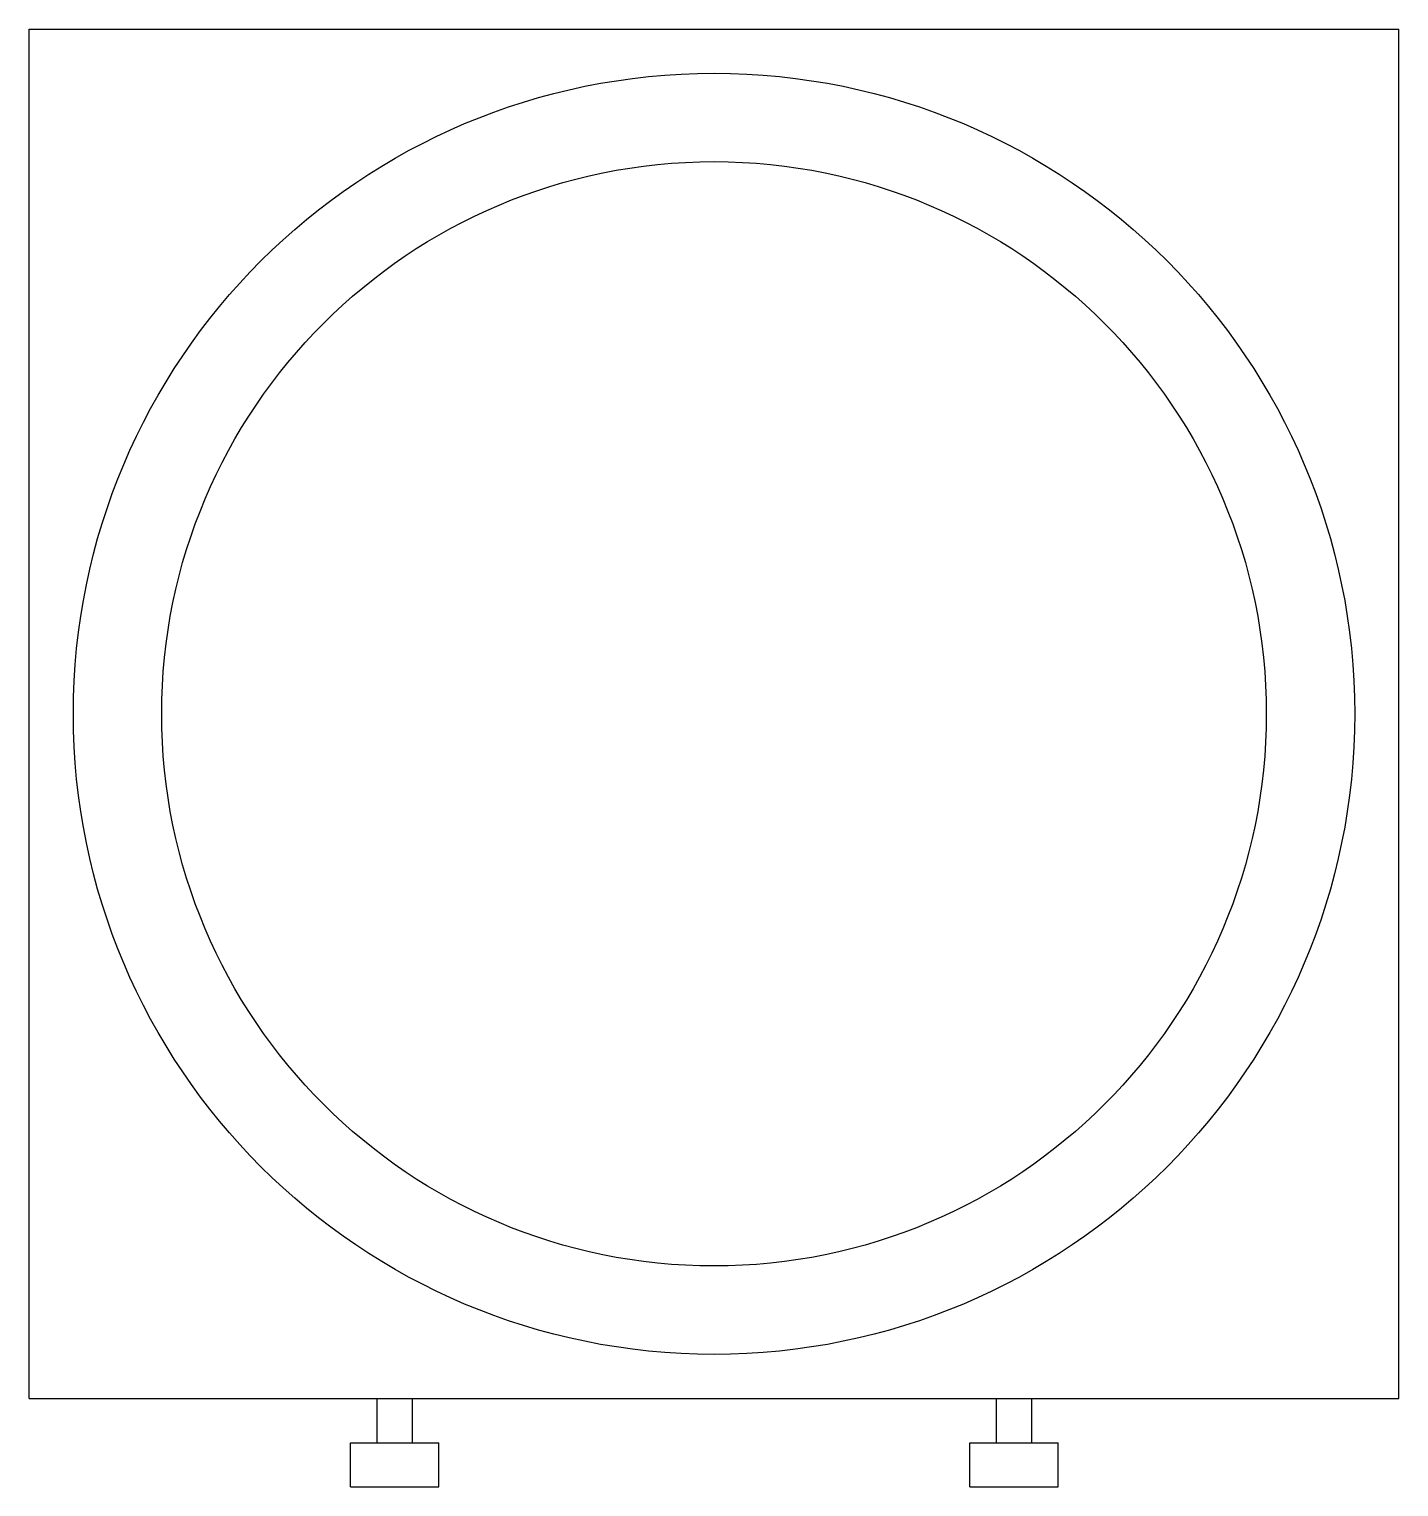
# Model space of a CAD drawing. Extents: x 0.901 to 1.192, y 0.793 to 1.103.
import ezdxf

# ---------------------------------------------------------------- set-up
doc = ezdxf.new("R2010")
doc.units = 0
doc.layers.get('0').update_dxf_attribs({"linetype": 'CONTINUOUS'})

msp = doc.modelspace()

# ---------------------------------------------------------------- linework, layer by layer
at = {"color": 0}
for p, q in [((0.90128, 1.10252), (1.1919, 1.10252)), ((0.90128, 0.8119), (0.90128, 1.10252)), ((1.1919, 0.8119), (1.1919, 1.10252)), ((0.90128, 0.8119), (1.1919, 0.8119)), ((0.97511, 0.80252), (0.97511, 0.8119)), ((0.98261, 0.80252), (0.98261, 0.8119)), ((1.10651, 0.80252), (1.10651, 0.8119)), ((1.11401, 0.80252), (1.11401, 0.8119)), ((0.96948, 0.79315), (0.96948, 0.80252)), ((0.96948, 0.80252), (0.98823, 0.80252)), ((0.98823, 0.79315), (0.98823, 0.80252)), ((1.10089, 0.80252), (1.11964, 0.80252)), ((1.10089, 0.79315), (1.10089, 0.80252)), ((1.11964, 0.79315), (1.11964, 0.80252)), ((0.96948, 0.79315), (0.98823, 0.79315)), ((1.10089, 0.79315), (1.11964, 0.79315))]:
    msp.add_line(p, q, dxfattribs=at)
for radius in [0.13594, 0.11719]:
    msp.add_circle((1.04659, 0.95721), radius, dxfattribs=at)

doc.saveas('drawing.dxf')
